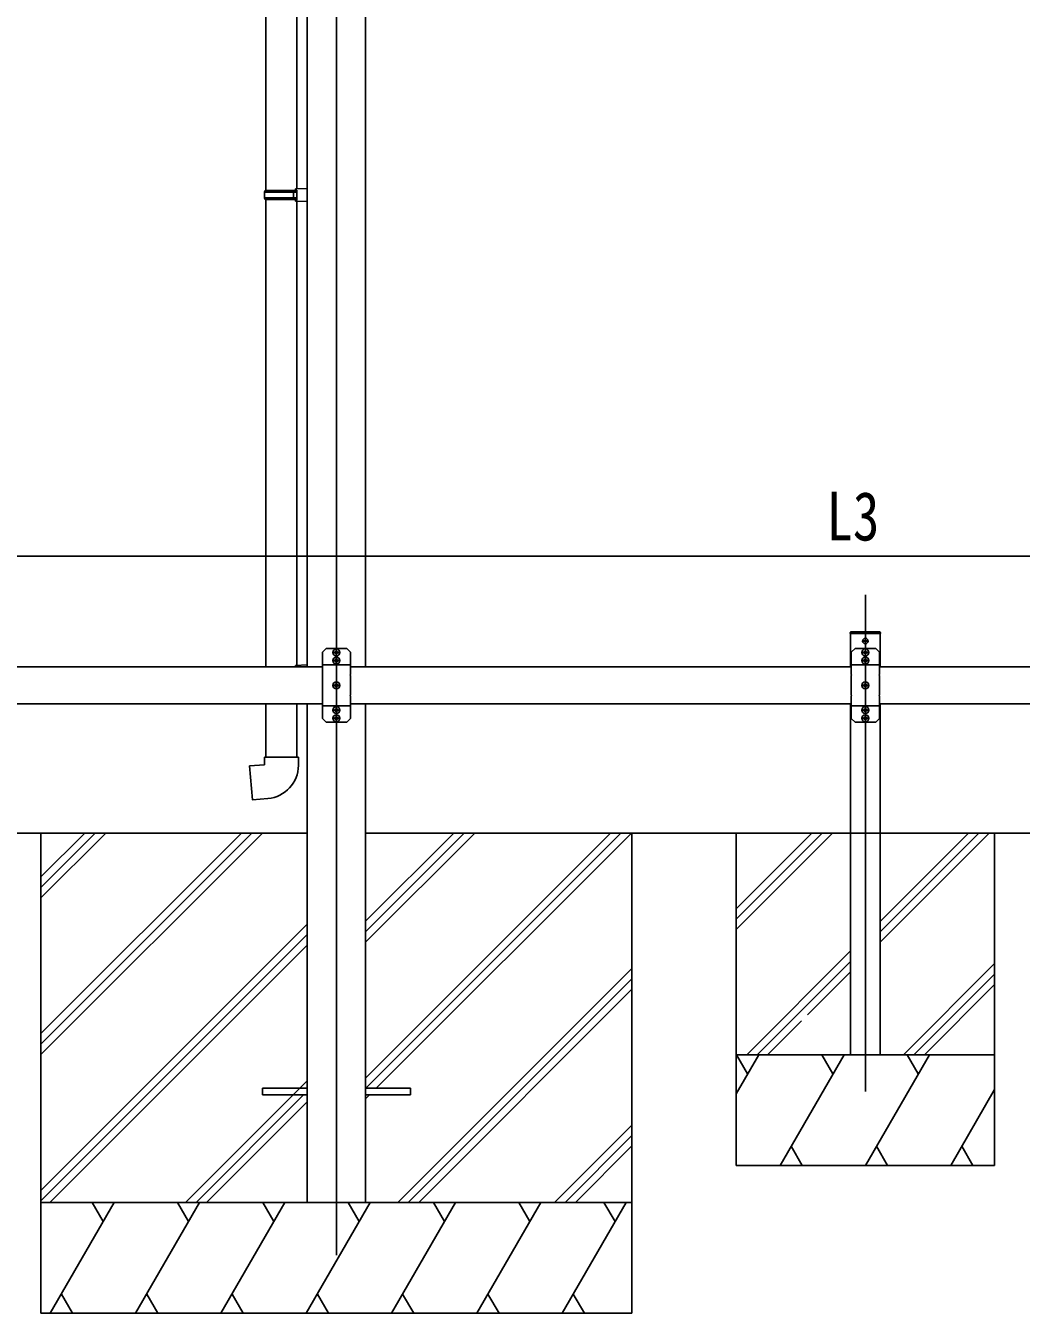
# Model space of a CAD drawing. Units: millimetres, scale not verified. Extents: x -10512 to 10512, y -7425 to 7425.
# Drawn here: x -1772 to -425, y -4188 to -2445 of the extents above; entities that cross this region are included whole.
import ezdxf
from ezdxf.enums import TextEntityAlignment as Align

# ---------------------------------------------------------------- set-up
doc = ezdxf.new("R2010")
doc.units = ezdxf.units.MM
doc.header["$LTSCALE"] = 30
for name, color, linetype in [('0-3_YKK_12', 2, 'Continuous'), ('0-4_YKK_13', 4, 'Continuous'), ('0-5_YKK_A1', 4, 'Continuous'), ('0-6_YKK_D', 6, 'Continuous')]:
    doc.layers.add(name, color=color, linetype=linetype)
doc.styles.add('ＭＳ ゴシック', font='')
doc.styles.get('ＭＳ ゴシック').set_extended_font_data('MS Gothic')

msp = doc.modelspace()

# ---------------------------------------------------------------- linework, layer by layer
at = {"layer": '0-3_YKK_12'}
for p, q in [((-1351.84, -1196.04), (-1351.84, -4109.61)), ((-635.84, -3888.33), (-635.85, -3215.83)), ((-635.85, -3282.48), (-635.85, -3274.18)), ((-1346.11, -3293.83), (-1357.58, -3293.83)), ((-1351.84, -3299.56), (-1351.84, -3288.09)), ((-630.11, -3293.83), (-641.58, -3293.83)), ((-640, -3278.33), (-631.7, -3278.33)), ((-635.84, -3299.56), (-635.84, -3288.09)), ((-1346.11, -3304.83), (-1357.58, -3304.83)), ((-1351.84, -3310.56), (-1351.84, -3299.09)), ((-630.11, -3304.83), (-641.58, -3304.83)), ((-635.84, -3310.56), (-635.84, -3299.09)), ((-1346.11, -3338.33), (-1357.58, -3338.33)), ((-1351.84, -3344.06), (-1351.84, -3332.59)), ((-630.11, -3338.33), (-641.58, -3338.33)), ((-635.84, -3344.06), (-635.84, -3332.59)), ((-1346.11, -3371.83), (-1357.58, -3371.83)), ((-1351.84, -3377.56), (-1351.84, -3366.09)), ((-1351.84, -3388.56), (-1351.84, -3377.09)), ((-630.11, -3371.83), (-641.58, -3371.83)), ((-635.84, -3377.56), (-635.84, -3366.09)), ((-635.84, -3388.56), (-635.84, -3377.09)), ((-1346.11, -3382.83), (-1357.58, -3382.83)), ((-630.11, -3382.83), (-641.58, -3382.83))]:
    msp.add_line(p, q, dxfattribs=at)
at = {"layer": '0-4_YKK_13'}
for p, q in [((-1447.34, -1938.26), (-1447.34, -2668.57)), ((-1405.34, -1940.82), (-1405.34, -2666.01)), ((-1407.34, -2666.07), (-1391.34, -2665.6)), ((-1407.34, -2668.07), (-1407.34, -2666.07)), ((-1391.34, -2665.6), (-1391.34, -2683.54)), ((-1449.34, -2670.57), (-1448.34, -2668.57)), ((-1449.34, -2670.57), (-1405.34, -2670.57)), ((-1449.34, -2670.57), (-1449.34, -2678.57)), ((-1449.34, -2678.57), (-1405.34, -2678.57)), ((-1449.34, -2678.57), (-1448.34, -2680.57)), ((-1448.34, -2668.57), (-1405.34, -2668.57)), ((-1448.34, -2680.57), (-1405.34, -2680.57)), ((-1447.34, -2680.57), (-1447.34, -3313.32)), ((-1409.82, -2670.57), (-1410.25, -2668.57)), ((-1407.34, -2668.07), (-1405.34, -2668.07)), ((-1407.34, -2683.07), (-1407.34, -2681.07)), ((-1407.34, -2683.07), (-1391.34, -2683.54)), ((-1405.34, -2683.13), (-1405.37, -3311.17)), ((-656.35, -3268.33), (-656.25, -3266.76)), ((-655.35, -3268.33), (-656.35, -3268.33)), ((-655.35, -3268.33), (-616.34, -3268.33)), ((-655.25, -3265.83), (-616.44, -3265.83)), ((-636.2, -3276.28), (-635.5, -3276.28)), ((-636.2, -3276.28), (-636.2, -3277.48)), ((-635.5, -3276.28), (-635.5, -3277.48)), ((-1365.84, -3288.33), (-1370.84, -3293.33)), ((-1370.84, -3293.33), (-1370.84, -3323.61)), ((-1352.56, -3288.33), (-1365.84, -3288.33)), ((-1354.22, -3293.23), (-1353.18, -3293.21)), ((-1353.18, -3293.21), (-1352.57, -3293.1)), ((-1352.46, -3292.49), (-1352.57, -3293.1)), ((-1352.44, -3291.45), (-1352.46, -3292.49)), ((-1351.25, -3291.45), (-1351.23, -3292.49)), ((-1351.23, -3292.49), (-1351.12, -3293.1)), ((-1337.84, -3288.33), (-1351.13, -3288.33)), ((-1350.51, -3293.21), (-1351.12, -3293.1)), ((-1349.47, -3293.23), (-1350.51, -3293.21)), ((-1337.84, -3288.33), (-1332.84, -3293.33)), ((-1332.84, -3293.33), (-1332.84, -3323.61)), ((-649.84, -3288.33), (-654.84, -3293.33)), ((-654.84, -3293.33), (-654.84, -3323.61)), ((-636.56, -3288.33), (-649.84, -3288.33)), ((-638.22, -3293.23), (-637.18, -3293.21)), ((-637.9, -3277.98), (-637.9, -3278.68)), ((-637.9, -3277.98), (-636.7, -3277.98)), ((-637.9, -3278.68), (-636.7, -3278.68)), ((-637.18, -3293.21), (-636.57, -3293.1)), ((-636.46, -3292.49), (-636.57, -3293.1)), ((-636.44, -3291.45), (-636.46, -3292.49)), ((-636.2, -3279.18), (-636.2, -3280.38)), ((-636.2, -3280.38), (-635.5, -3280.38)), ((-635.5, -3279.18), (-635.5, -3280.38)), ((-635.25, -3291.45), (-635.23, -3292.49)), ((-635.23, -3292.49), (-635.12, -3293.1)), ((-621.84, -3288.33), (-635.13, -3288.33)), ((-634.51, -3293.21), (-635.12, -3293.1)), ((-635, -3277.98), (-633.8, -3277.98)), ((-635, -3278.68), (-633.8, -3278.68)), ((-633.47, -3293.23), (-634.51, -3293.21)), ((-633.8, -3277.98), (-633.8, -3278.68)), ((-621.84, -3288.33), (-616.84, -3293.33)), ((-616.84, -3293.33), (-616.84, -3323.61)), ((-1407.34, -3311.23), (-1391.34, -3310.76)), ((-1407.34, -3313.23), (-1407.34, -3311.23)), ((-1391.34, -3310.76), (-1391.34, -3313.32)), ((-1332.84, -3310.73), (-1370.84, -3310.73)), ((-1354.22, -3294.42), (-1353.18, -3294.44)), ((-1354.22, -3304.23), (-1353.18, -3304.21)), ((-1354.22, -3305.42), (-1353.18, -3305.44)), ((-1353.18, -3294.44), (-1352.57, -3294.56)), ((-1353.18, -3304.21), (-1352.57, -3304.1)), ((-1353.18, -3305.44), (-1352.57, -3305.56)), ((-1352.46, -3295.16), (-1352.57, -3294.56)), ((-1352.46, -3303.49), (-1352.57, -3304.1)), ((-1352.46, -3306.16), (-1352.57, -3305.56)), ((-1352.44, -3296.2), (-1352.46, -3295.16)), ((-1352.44, -3302.45), (-1352.46, -3303.49)), ((-1352.44, -3307.2), (-1352.46, -3306.16)), ((-1351.25, -3296.2), (-1351.23, -3295.16)), ((-1351.25, -3302.45), (-1351.23, -3303.49)), ((-1351.25, -3307.2), (-1351.23, -3306.16)), ((-1351.23, -3295.16), (-1351.12, -3294.56)), ((-1351.23, -3303.49), (-1351.12, -3304.1)), ((-1351.23, -3306.16), (-1351.12, -3305.56)), ((-1350.51, -3294.44), (-1351.12, -3294.56)), ((-1350.51, -3304.21), (-1351.12, -3304.1)), ((-1350.51, -3305.44), (-1351.12, -3305.56)), ((-1349.47, -3294.42), (-1350.51, -3294.44)), ((-1349.47, -3304.23), (-1350.51, -3304.21)), ((-1349.47, -3305.42), (-1350.51, -3305.44)), ((-616.84, -3310.73), (-654.84, -3310.73)), ((-638.22, -3294.42), (-637.18, -3294.44)), ((-638.22, -3304.23), (-637.18, -3304.21)), ((-638.22, -3305.42), (-637.18, -3305.44)), ((-637.18, -3294.44), (-636.57, -3294.56)), ((-637.18, -3304.21), (-636.57, -3304.1)), ((-637.18, -3305.44), (-636.57, -3305.56)), ((-636.46, -3295.16), (-636.57, -3294.56)), ((-636.46, -3303.49), (-636.57, -3304.1)), ((-636.46, -3306.16), (-636.57, -3305.56)), ((-636.44, -3296.2), (-636.46, -3295.16)), ((-636.44, -3302.45), (-636.46, -3303.49)), ((-636.44, -3307.2), (-636.46, -3306.16)), ((-635.25, -3296.2), (-635.23, -3295.16)), ((-635.25, -3302.45), (-635.23, -3303.49)), ((-635.25, -3307.2), (-635.23, -3306.16)), ((-635.23, -3295.16), (-635.12, -3294.56)), ((-635.23, -3303.49), (-635.12, -3304.1)), ((-635.23, -3306.16), (-635.12, -3305.56)), ((-634.51, -3294.44), (-635.12, -3294.56)), ((-634.51, -3304.21), (-635.12, -3304.1)), ((-634.51, -3305.44), (-635.12, -3305.56)), ((-633.47, -3294.42), (-634.51, -3294.44)), ((-633.47, -3304.23), (-634.51, -3304.21)), ((-633.47, -3305.42), (-634.51, -3305.44)), ((-1407.34, -3313.23), (-1405.34, -3313.23)), ((-1370.84, -3325.04), (-1370.84, -3351.61)), ((-1332.84, -3325.04), (-1332.84, -3351.61)), ((-654.84, -3325.04), (-654.84, -3351.61)), ((-616.84, -3325.04), (-616.84, -3351.61)), ((-1354.22, -3337.73), (-1353.18, -3337.71)), ((-1354.22, -3338.92), (-1353.18, -3338.94)), ((-1353.18, -3337.71), (-1352.57, -3337.6)), ((-1353.18, -3338.94), (-1352.57, -3339.06)), ((-1352.46, -3336.99), (-1352.57, -3337.6)), ((-1352.46, -3339.66), (-1352.57, -3339.06)), ((-1352.44, -3335.95), (-1352.46, -3336.99)), ((-1352.44, -3340.7), (-1352.46, -3339.66)), ((-1351.25, -3335.95), (-1351.23, -3336.99)), ((-1351.25, -3340.7), (-1351.23, -3339.66)), ((-1351.23, -3336.99), (-1351.12, -3337.6)), ((-1351.23, -3339.66), (-1351.12, -3339.06)), ((-1350.51, -3337.71), (-1351.12, -3337.6)), ((-1350.51, -3338.94), (-1351.12, -3339.06)), ((-1349.47, -3337.73), (-1350.51, -3337.71)), ((-1349.47, -3338.92), (-1350.51, -3338.94)), ((-638.22, -3337.73), (-637.18, -3337.71)), ((-638.22, -3338.92), (-637.18, -3338.94)), ((-637.18, -3337.71), (-636.57, -3337.6)), ((-637.18, -3338.94), (-636.57, -3339.06)), ((-636.46, -3336.99), (-636.57, -3337.6)), ((-636.46, -3339.66), (-636.57, -3339.06)), ((-636.44, -3335.95), (-636.46, -3336.99)), ((-636.44, -3340.7), (-636.46, -3339.66)), ((-635.25, -3335.95), (-635.23, -3336.99)), ((-635.25, -3340.7), (-635.23, -3339.66)), ((-635.23, -3336.99), (-635.12, -3337.6)), ((-635.23, -3339.66), (-635.12, -3339.06)), ((-634.51, -3337.71), (-635.12, -3337.6)), ((-634.51, -3338.94), (-635.12, -3339.06)), ((-633.47, -3337.73), (-634.51, -3337.71)), ((-633.47, -3338.92), (-634.51, -3338.94)), ((-1447.34, -3363.32), (-1447.34, -3435.73)), ((-1405.34, -3363.32), (-1405.34, -3435.73)), ((-1370.84, -3353.04), (-1370.84, -3383.33)), ((-1332.84, -3353.04), (-1332.84, -3383.33)), ((-654.84, -3353.04), (-654.84, -3383.33)), ((-616.84, -3353.04), (-616.84, -3383.33)), ((-1332.84, -3365.93), (-1370.84, -3365.93)), ((-1354.22, -3371.23), (-1353.18, -3371.21)), ((-1354.22, -3372.42), (-1353.18, -3372.44)), ((-1353.18, -3371.21), (-1352.57, -3371.1)), ((-1353.18, -3372.44), (-1352.57, -3372.56)), ((-1352.46, -3370.49), (-1352.57, -3371.1)), ((-1352.46, -3373.16), (-1352.57, -3372.56)), ((-1352.44, -3369.45), (-1352.46, -3370.49)), ((-1352.44, -3374.2), (-1352.46, -3373.16)), ((-1352.44, -3380.45), (-1352.46, -3381.49)), ((-1351.25, -3369.45), (-1351.23, -3370.49)), ((-1351.25, -3374.2), (-1351.23, -3373.16)), ((-1351.25, -3380.45), (-1351.23, -3381.49)), ((-1351.23, -3370.49), (-1351.12, -3371.1)), ((-1351.23, -3373.16), (-1351.12, -3372.56)), ((-1350.51, -3371.21), (-1351.12, -3371.1)), ((-1350.51, -3372.44), (-1351.12, -3372.56)), ((-1349.47, -3371.23), (-1350.51, -3371.21)), ((-1349.47, -3372.42), (-1350.51, -3372.44)), ((-616.84, -3365.93), (-654.84, -3365.93)), ((-638.22, -3371.23), (-637.18, -3371.21)), ((-638.22, -3372.42), (-637.18, -3372.44)), ((-637.18, -3371.21), (-636.57, -3371.1)), ((-637.18, -3372.44), (-636.57, -3372.56)), ((-636.46, -3370.49), (-636.57, -3371.1)), ((-636.46, -3373.16), (-636.57, -3372.56)), ((-636.44, -3369.45), (-636.46, -3370.49)), ((-636.44, -3374.2), (-636.46, -3373.16)), ((-636.44, -3380.45), (-636.46, -3381.49)), ((-635.25, -3369.45), (-635.23, -3370.49)), ((-635.25, -3374.2), (-635.23, -3373.16)), ((-635.25, -3380.45), (-635.23, -3381.49)), ((-635.23, -3370.49), (-635.12, -3371.1)), ((-635.23, -3373.16), (-635.12, -3372.56)), ((-634.51, -3371.21), (-635.12, -3371.1)), ((-634.51, -3372.44), (-635.12, -3372.56)), ((-633.47, -3371.23), (-634.51, -3371.21)), ((-633.47, -3372.42), (-634.51, -3372.44)), ((-1365.84, -3388.33), (-1370.84, -3383.33)), ((-1365.84, -3388.33), (-1352.56, -3388.33)), ((-1354.22, -3382.23), (-1353.18, -3382.21)), ((-1354.22, -3383.42), (-1353.18, -3383.44)), ((-1353.18, -3382.21), (-1352.57, -3382.1)), ((-1353.18, -3383.44), (-1352.57, -3383.56)), ((-1352.46, -3381.49), (-1352.57, -3382.1)), ((-1352.46, -3384.16), (-1352.57, -3383.56)), ((-1352.44, -3385.2), (-1352.46, -3384.16)), ((-1351.25, -3385.2), (-1351.23, -3384.16)), ((-1351.23, -3381.49), (-1351.12, -3382.1)), ((-1351.23, -3384.16), (-1351.12, -3383.56)), ((-1351.13, -3388.33), (-1337.84, -3388.33)), ((-1350.51, -3382.21), (-1351.12, -3382.1)), ((-1350.51, -3383.44), (-1351.12, -3383.56)), ((-1349.47, -3382.23), (-1350.51, -3382.21)), ((-1349.47, -3383.42), (-1350.51, -3383.44)), ((-1337.84, -3388.33), (-1332.84, -3383.33)), ((-649.84, -3388.33), (-654.84, -3383.33)), ((-649.84, -3388.33), (-636.56, -3388.33)), ((-638.22, -3382.23), (-637.18, -3382.21)), ((-638.22, -3383.42), (-637.18, -3383.44)), ((-637.18, -3382.21), (-636.57, -3382.1)), ((-637.18, -3383.44), (-636.57, -3383.56)), ((-636.46, -3381.49), (-636.57, -3382.1)), ((-636.46, -3384.16), (-636.57, -3383.56)), ((-636.44, -3385.2), (-636.46, -3384.16)), ((-635.25, -3385.2), (-635.23, -3384.16)), ((-635.23, -3381.49), (-635.12, -3382.1)), ((-635.23, -3384.16), (-635.12, -3383.56)), ((-635.13, -3388.33), (-621.84, -3388.33)), ((-634.51, -3382.21), (-635.12, -3382.1)), ((-634.51, -3383.44), (-635.12, -3383.56)), ((-633.47, -3382.23), (-634.51, -3382.21)), ((-633.47, -3383.42), (-634.51, -3383.44)), ((-621.84, -3388.33), (-616.84, -3383.33)), ((-1449.34, -3435.73), (-1403.34, -3435.73)), ((-1449.34, -3445.73), (-1449.34, -3435.73)), ((-1403.34, -3435.73), (-1403.34, -3446.64)), ((-1451.74, -3883.82), (-1451.74, -3892.82)), ((-1451.74, -3883.82), (-1391.34, -3883.82)), ((-1312.34, -3883.82), (-1251.74, -3883.82)), ((-1251.74, -3883.82), (-1251.74, -3892.82)), ((-1451.74, -3892.82), (-1391.34, -3892.82)), ((-1312.34, -3892.82), (-1251.74, -3892.82))]:
    msp.add_line(p, q, dxfattribs=at)
for points in [[(-1409.82, -2670.57), (-1409.82, -2678.57), (-1410.25, -2680.57)], [(-1407.34, -2681.07), (-1405.34, -2681.07), (-1405.34, -2668.07)], [(-615.44, -3266.76), (-615.35, -3268.33), (-616.34, -3268.33)], [(-1444.42, -3491.47), (-1465.26, -3493.3), (-1469.27, -3447.47), (-1449.34, -3445.73)]]:
    msp.add_lwpolyline(points, dxfattribs=at)
for centre, radius in [((-635.85, -3278.33), 3.75), ((-1351.84, -3293.83), 4.74), ((-635.84, -3293.83), 4.74), ((-1351.84, -3304.83), 4.74), ((-635.84, -3304.83), 4.74), ((-1351.84, -3338.33), 4.74), ((-635.84, -3338.33), 4.74), ((-1351.84, -3371.83), 4.74), ((-1351.84, -3382.83), 4.74), ((-635.84, -3371.83), 4.74), ((-635.84, -3382.83), 4.74)]:
    msp.add_circle(centre, radius, dxfattribs=at)
for centre, radius, start, end in [((-655.25, -3266.83), 1, 90, 176.5), ((-616.44, -3266.83), 1, 3.5, 90), ((-1351.84, -3293.83), 2.45, 165.9892, 194.0108), ((-1351.84, -3287.63), 1, 224.427, 315.573), ((-1351.84, -3293.83), 2.45, 75.9892, 104.0108), ((-1351.84, -3293.83), 2.45, 345.9892, 14.0108), ((-635.84, -3293.83), 2.45, 165.9892, 194.0108), ((-636.7, -3277.48), 0.5, 270, 0), ((-636.7, -3279.18), 0.5, 0, 90), ((-635.84, -3287.63), 1, 224.427, 315.573), ((-635.84, -3293.83), 2.45, 75.9892, 104.0108), ((-635, -3277.48), 0.5, 180, 270), ((-635, -3279.18), 0.5, 90, 180), ((-635.84, -3293.83), 2.45, 345.9892, 14.0108), ((-1351.84, -3304.83), 2.45, 165.9892, 194.0108), ((-1351.84, -3293.83), 2.45, 255.9892, 284.0108), ((-1351.84, -3304.83), 2.45, 75.9892, 104.0108), ((-1351.84, -3304.83), 2.45, 255.9892, 284.0108), ((-1351.84, -3304.83), 2.45, 345.9892, 14.0108), ((-635.84, -3304.83), 2.45, 165.9892, 194.0108), ((-635.84, -3293.83), 2.45, 255.9892, 284.0108), ((-635.84, -3304.83), 2.45, 75.9892, 104.0108), ((-635.84, -3304.83), 2.45, 255.9892, 284.0108), ((-635.84, -3304.83), 2.45, 345.9892, 14.0108), ((-1371.54, -3324.33), 1, 314.427, 45.573), ((-1332.14, -3324.33), 1, 134.427, 225.573), ((-655.54, -3324.33), 1, 314.427, 45.573), ((-616.14, -3324.33), 1, 134.427, 225.573), ((-1351.84, -3338.33), 2.45, 165.9892, 194.0108), ((-1351.84, -3338.33), 2.45, 75.9892, 104.0108), ((-1351.84, -3338.33), 2.45, 255.9892, 284.0108), ((-1351.84, -3338.33), 2.45, 345.9892, 14.0108), ((-635.84, -3338.33), 2.45, 165.9892, 194.0108), ((-635.84, -3338.33), 2.45, 75.9892, 104.0108), ((-635.84, -3338.33), 2.45, 255.9892, 284.0108), ((-635.84, -3338.33), 2.45, 345.9892, 14.0108), ((-1371.54, -3352.33), 1, 314.427, 45.573), ((-1332.14, -3352.33), 1, 134.427, 225.573), ((-655.54, -3352.33), 1, 314.427, 45.573), ((-616.14, -3352.33), 1, 134.427, 225.573), ((-1351.84, -3371.83), 2.45, 165.9892, 194.0108), ((-1351.84, -3371.83), 2.45, 75.9892, 104.0108), ((-1351.84, -3371.83), 2.45, 255.9892, 284.0108), ((-1351.84, -3382.83), 2.45, 75.9892, 104.0108), ((-1351.84, -3371.83), 2.45, 345.9892, 14.0108), ((-635.84, -3371.83), 2.45, 165.9892, 194.0108), ((-635.84, -3371.83), 2.45, 75.9892, 104.0108), ((-635.84, -3371.83), 2.45, 255.9892, 284.0108), ((-635.84, -3382.83), 2.45, 75.9892, 104.0108), ((-635.84, -3371.83), 2.45, 345.9892, 14.0108), ((-1351.84, -3382.83), 2.45, 165.9892, 194.0108), ((-1351.84, -3389.03), 1, 44.427, 135.573), ((-1351.84, -3382.83), 2.45, 255.9892, 284.0108), ((-1351.84, -3382.83), 2.45, 345.9892, 14.0108), ((-635.84, -3382.83), 2.45, 165.9892, 194.0108), ((-635.84, -3389.03), 1, 44.427, 135.573), ((-635.84, -3382.83), 2.45, 255.9892, 284.0108), ((-635.84, -3382.83), 2.45, 345.9892, 14.0108), ((-1448.34, -3446.64), 45, 275, 0)]:
    msp.add_arc(centre, radius, start, end, dxfattribs=at)
at = {"layer": '0-5_YKK_A1'}
for p, q in [((-1391.34, -1625.75), (-1391.34, -3313.32)), ((-1312.34, -1625.75), (-1312.34, -3313.32)), ((-655.85, -3268.33), (-615.84, -3268.33)), ((-655.85, -3268.33), (-655.85, -3313.32)), ((-615.85, -3293.66), (-615.84, -3268.33)), ((-615.84, -3268.33), (-615.84, -3313.32)), ((-1978.84, -3313.32), (-1370.84, -3313.32)), ((-1332.84, -3313.32), (-654.84, -3313.32)), ((-616.84, -3313.32), (61.16, -3313.32)), ((-1978.84, -3363.32), (-1370.84, -3363.32)), ((-1391.34, -3363.32), (-1391.34, -4038.32)), ((-1332.84, -3363.32), (-654.84, -3363.32)), ((-1312.34, -3363.32), (-1312.34, -4038.32)), ((-655.85, -3363.32), (-655.85, -3838.33)), ((-616.84, -3363.32), (61.16, -3363.32)), ((-615.84, -3363.32), (-615.84, -3838.33)), ((-1391.34, -3538.32), (-2481.53, -3538.32)), ((-1751.74, -3538.32), (-1751.74, -4188.32)), ((-1751.74, -3809.82), (-1480.24, -3538.32)), ((-1751.74, -3823.96), (-1466.1, -3538.32)), ((-1751.74, -3838.11), (-1451.95, -3538.32)), ((-1751.74, -3597.69), (-1692.37, -3538.32)), ((-1751.74, -3611.83), (-1678.23, -3538.32)), ((-1751.74, -3625.98), (-1664.09, -3538.32)), ((-1312.34, -3538.32), (40.66, -3538.33)), ((-1312.34, -3869.9), (-980.76, -3538.32)), ((-1312.34, -3884.04), (-966.62, -3538.32)), ((-1312.34, -3686.06), (-1164.61, -3538.32)), ((-1312.34, -3671.91), (-1178.75, -3538.32)), ((-1312.34, -3657.77), (-1192.89, -3538.32)), ((-1297.98, -3883.82), (-952.48, -3538.32)), ((-951.74, -3538.32), (-951.74, -4188.32)), ((-810.84, -3538.32), (-810.84, -3988.33)), ((-810.84, -3640.67), (-708.5, -3538.32)), ((-810.84, -3654.82), (-694.35, -3538.32)), ((-810.84, -3668.96), (-680.21, -3538.32)), ((-615.84, -3686.09), (-468.08, -3538.32)), ((-615.84, -3671.95), (-482.22, -3538.32)), ((-615.84, -3657.81), (-496.36, -3538.32)), ((-460.84, -3988.33), (-460.84, -3538.32)), ((-1751.74, -4021.95), (-1391.34, -3661.56)), ((-1751.74, -4036.1), (-1391.34, -3675.7)), ((-1739.82, -4038.32), (-1391.34, -3689.84)), ((-796.37, -3838.33), (-655.85, -3697.81)), ((-782.22, -3838.33), (-655.85, -3711.95)), ((-1268.63, -4038.32), (-951.74, -3721.43)), ((-714.08, -3784.33), (-655.85, -3726.09)), ((-584.23, -3838.33), (-460.84, -3714.94)), ((-570.09, -3838.33), (-460.84, -3729.08)), ((-1254.49, -4038.32), (-951.74, -3735.58)), ((-555.95, -3838.33), (-460.84, -3743.22)), ((-1240.35, -4038.32), (-951.74, -3749.72)), ((-768.08, -3838.33), (-722.08, -3792.33)), ((-810.84, -3891.44), (-780.18, -3838.33)), ((-810.84, -3838.33), (-460.84, -3838.33)), ((-795.18, -3864.31), (-810.18, -3838.33)), ((-751.31, -3988.32), (-664.71, -3838.33)), ((-679.71, -3864.31), (-694.71, -3838.33)), ((-655.85, -3838.33), (-615.84, -3838.33)), ((-635.84, -3988.33), (-549.24, -3838.33)), ((-564.24, -3864.31), (-579.24, -3838.33)), ((-1555.98, -4038.32), (-1391.34, -3873.69)), ((-520.37, -3988.33), (-460.84, -3885.22)), ((-1541.83, -4038.32), (-1396.33, -3892.82)), ((-1527.69, -4038.32), (-1391.34, -3901.98)), ((-1312.34, -3898.19), (-1306.98, -3892.82)), ((-1056.5, -4038.32), (-951.74, -3933.56)), ((-1042.36, -4038.32), (-951.74, -3947.71)), ((-1028.22, -4038.32), (-951.74, -3961.85)), ((-736.31, -3962.35), (-721.31, -3988.32)), ((-620.84, -3962.34), (-605.84, -3988.33)), ((-505.37, -3962.35), (-490.37, -3988.33)), ((-810.84, -3988.33), (-460.84, -3988.33)), ((-951.74, -4038.32), (-1751.74, -4038.32)), ((-1739.04, -4188.32), (-1652.43, -4038.32)), ((-1667.44, -4064.3), (-1682.44, -4038.32)), ((-1623.57, -4188.32), (-1536.96, -4038.32)), ((-1551.97, -4064.3), (-1566.97, -4038.32)), ((-1508.1, -4188.32), (-1421.49, -4038.32)), ((-1436.5, -4064.3), (-1451.5, -4038.32)), ((-1392.63, -4188.32), (-1306.02, -4038.32)), ((-1321.03, -4064.3), (-1336.03, -4038.32)), ((-1277.16, -4188.32), (-1190.55, -4038.32)), ((-1205.55, -4064.3), (-1220.56, -4038.32)), ((-1161.69, -4188.32), (-1075.08, -4038.32)), ((-1105.08, -4038.32), (-1090.08, -4064.3)), ((-1046.22, -4188.32), (-959.61, -4038.32)), ((-989.61, -4038.32), (-974.61, -4064.3)), ((-1724.04, -4162.34), (-1709.04, -4188.32)), ((-1608.57, -4162.34), (-1593.57, -4188.32)), ((-1493.1, -4162.34), (-1478.1, -4188.32)), ((-1377.63, -4162.34), (-1362.63, -4188.32)), ((-1262.16, -4162.34), (-1247.16, -4188.32)), ((-1146.69, -4162.34), (-1131.69, -4188.32)), ((-1031.22, -4162.34), (-1016.22, -4188.32)), ((-1751.74, -4188.32), (-951.74, -4188.32))]:
    msp.add_line(p, q, dxfattribs=at)
at = {"layer": '0-6_YKK_D'}
msp.add_line((-2062.84, -3163.32), (791.16, -3163.32), dxfattribs=at)

# ---------------------------------------------------------------- texts
at = {"layer": '0-6_YKK_D', "style": 'ＭＳ ゴシック', "width": 0.8}
msp.add_text('L3', height=65.98, dxfattribs=at).set_placement((-688.64, -3162.02), align=Align.BOTTOM_LEFT)

doc.saveas('drawing.dxf')
